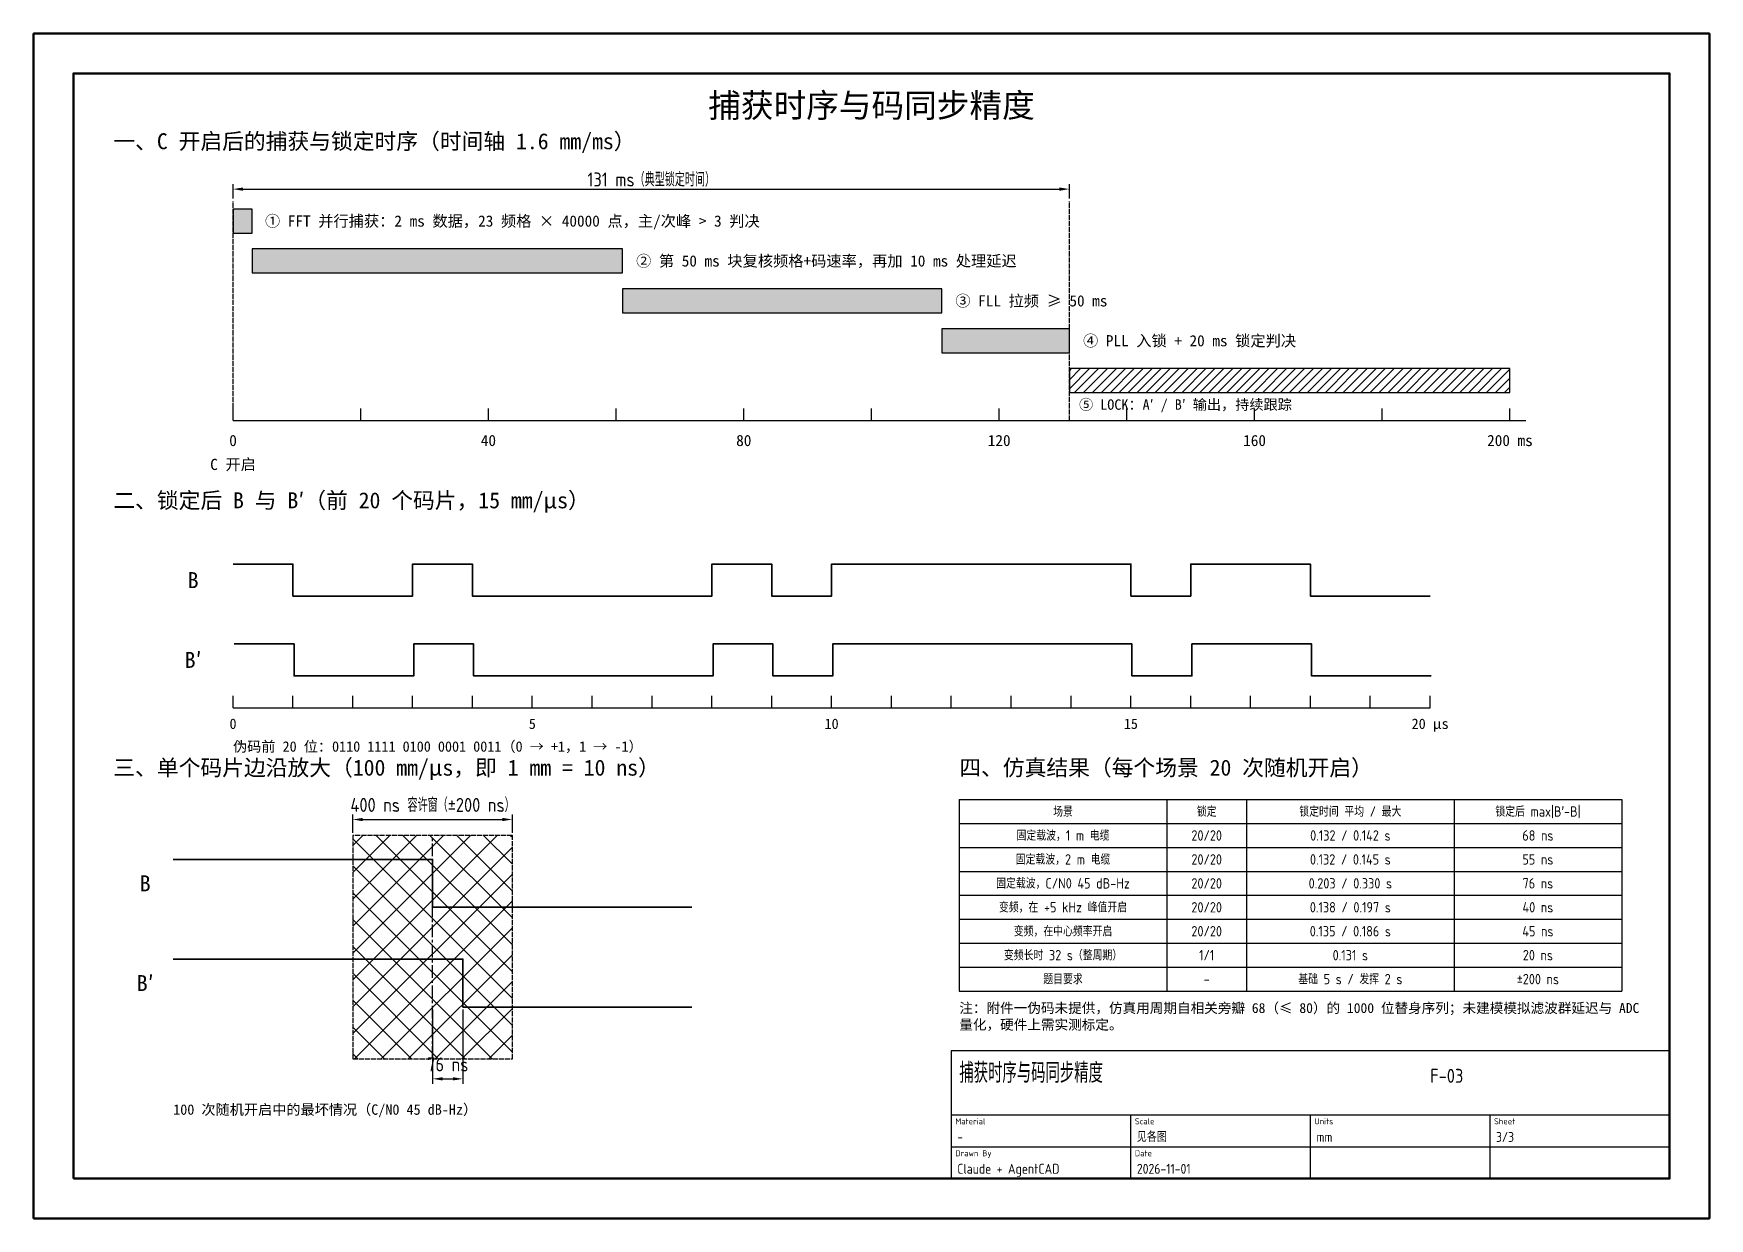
# Model space of a CAD drawing. Header units: millimetres. Extents: x 0 to 420, y 0 to 297.
import ezdxf
from ezdxf.enums import TextEntityAlignment as Align

# ---------------------------------------------------------------- set-up
doc = ezdxf.new("R2010")
doc.units = ezdxf.units.MM
doc.linetypes.add('CENTER', pattern=[5.08, 3.175, -0.635, 0.635, -0.635])
doc.linetypes.add('DASHED', pattern=[1.524, 1.27, -0.254])
for name, color, linetype in [('AXIS', 7, 'Continuous'), ('BAR', 7, 'Continuous'), ('TABLE', 7, 'Continuous'), ('TITLE', 7, 'Continuous'), ('TOL', 7, 'Continuous'), ('WAVE_B', 7, 'Continuous'), ('WAVE_B2', 7, 'Continuous')]:
    doc.layers.add(name, color=color, linetype=linetype)
for name, color, linetype, lineweight in [('BORDER', 7, 'Continuous', 50), ('DIM', 3, 'Continuous', 18), ('TEXT', 7, 'Continuous', 25)]:
    doc.layers.add(name, color=color, linetype=linetype, lineweight=lineweight)
doc.styles.add('CN', font='simhei.ttf')
doc.styles.get("Standard").update_dxf_attribs({"font": 'gbenor.shx', "bigfont": 'gbcbig.shx'})
doc.dimstyles.new('AGENTCAD', dxfattribs={"dimtxt": 3.5, "dimasz": 2.5, "dimexe": 1.25, "dimexo": 0.625, "dimtad": 1, "dimdsep": 46, "dimtxsty": 'Standard', "dimcen": 2.5, "dimazin": 3, "dimtfac": 1, "dimtmove": 0, "dimatfit": 3})

# ---------------------------------------------------------------- blocks, each defined once
blk = doc.blocks.new('AGENTCAD_TITLE')
for p, q in [((-180, 16), (0, 16)), ((-135, 0), (-135, 16)), ((-90, 0), (-90, 16)), ((-45, 0), (-45, 16)), ((-180, 8), (0, 8))]:
    blk.add_line(p, q)
blk.add_lwpolyline([(-180, 0), (0, 0), (0, 32), (-180, 32)], close=True)
for s, p in [('Material', (-179, 13.6)), ('Scale', (-134, 13.6)), ('Units', (-89, 13.6)), ('Sheet', (-44, 13.6)), ('Drawn By', (-179, 5.6)), ('Date', (-134, 5.6))]:
    blk.add_text(s, height=1.5).set_placement(p)
for tag, p, height in [('TITLE', (-178, 24), 5), ('DWG_NO', (-60, 24), 3.5), ('MATERIAL', (-178.5, 9.2), 2.5), ('SCALE', (-133.5, 9.2), 2.5), ('UNITS', (-88.5, 9.2), 2.5), ('SHEET', (-43.5, 9.2), 2.5), ('DRAWN_BY', (-178.5, 1.2), 2.5), ('DATE', (-133.5, 1.2), 2.5)]:
    blk.add_attdef(tag, p, '', height=height)

msp = doc.modelspace()

# ---------------------------------------------------------------- hatches: boundary and pattern name
at = {"layer": 'BAR'}
for color, points in [(5, [(50, 247), (54.8, 247), (54.8, 253), (50, 253)]), (8, [(54.8, 237), (147.6, 237), (147.6, 243), (54.8, 243)]), (30, [(147.6, 227), (227.6, 227), (227.6, 233), (147.6, 233)]), (3, [(227.6, 217), (259.6, 217), (259.6, 223), (227.6, 223)])]:
    msp.add_hatch(color=color, dxfattribs=at).paths.add_polyline_path(points)
h = msp.add_hatch(dxfattribs=at)
h.set_pattern_fill('ANSI31', color=1, scale=0.5, style=0)
h.paths.add_polyline_path([(259.6, 207), (370, 207), (370, 213), (259.6, 213)])
at = {"layer": 'TOL'}
h = msp.add_hatch(dxfattribs=at)
h.set_pattern_fill('ANSI37', color=3, scale=1.5, style=0)
h.paths.add_polyline_path([(80, 40), (120, 40), (120, 96), (80, 96)])

# ---------------------------------------------------------------- linework, layer by layer
at = {"layer": 'AXIS', "linetype": 'DASHED'}
for p, q in [((50, 200), (50, 255)), ((259.6, 200), (259.6, 255))]:
    msp.add_line(p, q, dxfattribs=at)
at = {"layer": 'AXIS'}
for p, q in [((50, 200), (50, 203)), ((82, 200), (82, 203)), ((114, 200), (114, 203)), ((146, 200), (146, 203)), ((178, 200), (178, 203)), ((210, 200), (210, 203)), ((242, 200), (242, 203)), ((274, 200), (274, 203)), ((306, 200), (306, 203)), ((338, 200), (338, 203)), ((370, 200), (370, 203)), ((50, 200), (374, 200)), ((50, 128), (50, 131)), ((65, 128), (65, 131)), ((80, 128), (80, 131)), ((95, 128), (95, 131)), ((110, 128), (110, 131)), ((125, 128), (125, 131)), ((140, 128), (140, 131)), ((155, 128), (155, 131)), ((170, 128), (170, 131)), ((185, 128), (185, 131)), ((200, 128), (200, 131)), ((215, 128), (215, 131)), ((230, 128), (230, 131)), ((245, 128), (245, 131)), ((260, 128), (260, 131)), ((275, 128), (275, 131)), ((290, 128), (290, 131)), ((305, 128), (305, 131)), ((320, 128), (320, 131)), ((335, 128), (335, 131)), ((350, 128), (350, 131)), ((50, 128), (350, 128))]:
    msp.add_line(p, q, dxfattribs=at)
at = {"layer": 'AXIS', "color": 8, "linetype": 'CENTER'}
msp.add_line((100, 40), (100, 96), dxfattribs=at)
at = {"layer": 'BAR'}
for points in [[(50, 247), (54.8, 247), (54.8, 253), (50, 253)], [(54.8, 237), (147.6, 237), (147.6, 243), (54.8, 243)], [(147.6, 227), (227.6, 227), (227.6, 233), (147.6, 233)], [(227.6, 217), (259.6, 217), (259.6, 223), (227.6, 223)], [(259.6, 207), (370, 207), (370, 213), (259.6, 213)]]:
    msp.add_lwpolyline(points, close=True, dxfattribs=at)
at = {"layer": 'BORDER'}
msp.add_lwpolyline([(0, 0), (420, 0), (420, 297), (0, 297)], close=True, dxfattribs=at)
at = {"layer": 'BORDER', "lineweight": 50}
msp.add_lwpolyline([(10, 10), (410, 10), (410, 287), (10, 287)], close=True, dxfattribs=at)
at = {"layer": 'TABLE'}
for p, q in [((232, 105), (398, 105)), ((232, 105), (232, 57)), ((284, 105), (284, 57)), ((304, 105), (304, 57)), ((356, 105), (356, 57)), ((398, 105), (398, 57)), ((232, 99), (398, 99)), ((232, 93), (398, 93)), ((232, 87), (398, 87)), ((232, 81), (398, 81)), ((232, 75), (398, 75)), ((232, 69), (398, 69)), ((232, 63), (398, 63)), ((232, 57), (398, 57))]:
    msp.add_line(p, q, dxfattribs=at)
at = {"layer": 'TOL', "color": 3, "linetype": 'DASHED'}
msp.add_lwpolyline([(80, 40), (120, 40), (120, 96), (80, 96)], close=True, dxfattribs=at)
at = {"layer": 'WAVE_B', "color": 5, "lineweight": 35}
for points in [[(50, 164), (65, 164), (65, 156), (95, 156), (95, 164), (110, 164), (110, 156), (170, 156), (170, 164), (185, 164), (185, 156), (200, 156), (200, 164), (275, 164), (275, 156), (290, 156), (290, 164), (320, 164), (320, 156), (350, 156)], [(35, 90), (100, 90), (100, 78), (165, 78)]]:
    msp.add_lwpolyline(points, dxfattribs=at)
at = {"layer": 'WAVE_B2', "color": 1, "lineweight": 35}
for points in [[(50.28, 144), (65.28, 144), (65.28, 136), (95.28, 136), (95.28, 144), (110.28, 144), (110.28, 136), (170.28, 136), (170.28, 144), (185.28, 144), (185.28, 136), (200.28, 136), (200.28, 144), (275.28, 144), (275.28, 136), (290.28, 136), (290.28, 144), (320.28, 144), (320.28, 136), (350.28, 136)], [(35, 65), (107.6, 65), (107.6, 53), (165, 53)]]:
    msp.add_lwpolyline(points, dxfattribs=at)

# ---------------------------------------------------------------- block references
at = {"layer": 'TITLE'}
msp.add_blockref('AGENTCAD_TITLE', (410, 10), dxfattribs=at).add_auto_attribs({'TITLE': '捕获时序与码同步精度', 'DWG_NO': 'F-03', 'MATERIAL': '-', 'SCALE': '见各图', 'UNITS': 'mm', 'DRAWN_BY': 'Claude + AgentCAD', 'DATE': '2026-11-01', 'SHEET': '3/3'})

# ---------------------------------------------------------------- texts
at = {"layer": 'TABLE'}
for s, p in [('场景', (258, 102)), ('锁定', (294, 102)), ('锁定时间 平均 / 最大', (330, 102)), ('锁定后 max|B′-B|', (377, 102)), ('固定载波，1 m 电缆', (258, 96)), ('20/20', (294, 96)), ('0.132 / 0.142 s', (330, 96)), ('68 ns', (377, 96)), ('固定载波，2 m 电缆', (258, 90)), ('20/20', (294, 90)), ('0.132 / 0.145 s', (330, 90)), ('55 ns', (377, 90)), ('固定载波，C/N0 45 dB-Hz', (258, 84)), ('20/20', (294, 84)), ('0.203 / 0.330 s', (330, 84)), ('76 ns', (377, 84)), ('变频，在 +5 kHz 峰值开启', (258, 78)), ('20/20', (294, 78)), ('0.138 / 0.197 s', (330, 78)), ('40 ns', (377, 78)), ('变频，在中心频率开启', (258, 72)), ('20/20', (294, 72)), ('0.135 / 0.186 s', (330, 72)), ('45 ns', (377, 72)), ('变频长时 32 s（整周期）', (258, 66)), ('1/1', (294, 66)), ('0.131 s', (330, 66)), ('20 ns', (377, 66)), ('题目要求', (258, 60)), ('-', (294, 60)), ('基础 5 s / 发挥 2 s', (330, 60)), ('±200 ns', (377, 60))]:
    msp.add_text(s, height=2.6, dxfattribs=at).set_placement(p, align=Align.MIDDLE_CENTER)
at = {"layer": 'TEXT', "style": 'CN'}
for s, height, p in [('捕获时序与码同步精度', 6, (210, 279)), ('0', 2.8, (50, 195)), ('40', 2.8, (114, 195)), ('80', 2.8, (178, 195)), ('120', 2.8, (242, 195)), ('160', 2.8, (306, 195)), ('200 ms', 2.8, (370, 195)), ('B', 4, (40, 160)), ('B′', 4, (40, 140)), ('0', 2.6, (50, 124)), ('5', 2.6, (125, 124)), ('10', 2.6, (200, 124)), ('15', 2.6, (275, 124)), ('20 μs', 2.6, (350, 124)), ('B', 4, (28, 84)), ('B′', 4, (28, 59))]:
    msp.add_text(s, height=height, dxfattribs=at).set_placement(p, align=Align.MIDDLE_CENTER)
for s, height, p in [('一、C 开启后的捕获与锁定时序（时间轴 1.6 mm/ms）', 4, (20, 268)), ('二、锁定后 B 与 B′（前 20 个码片，15 mm/μs）', 4, (20, 178)), ('伪码前 20 位：0110 1111 0100 0001 0011（0 → +1，1 → -1）', 2.6, (50, 117)), ('三、单个码片边沿放大（100 mm/μs，即 1 mm = 10 ns）', 4, (20, 111)), ('四、仿真结果（每个场景 20 次随机开启）', 4, (232, 111))]:
    msp.add_text(s, height=height, dxfattribs=at).set_placement(p)
for s, height, p in [('① FFT 并行捕获：2 ms 数据，23 频格 × 40000 点，主/次峰 > 3 判决', 2.8, (58, 250)), ('② 第 50 ms 块复核频格+码速率，再加 10 ms 处理延迟', 2.8, (151, 240)), ('③ FLL 拉频 ≥ 50 ms', 2.8, (231, 230)), ('④ PLL 入锁 + 20 ms 锁定判决', 2.8, (263, 220)), ('⑤ LOCK：A′ / B′ 输出，持续跟踪', 2.6, (262, 204))]:
    msp.add_text(s, height=height, dxfattribs=at).set_placement(p, align=Align.MIDDLE_LEFT)
at = {"layer": 'TEXT', "color": 1, "style": 'CN'}
msp.add_text('C 开启', height=2.8, dxfattribs=at).set_placement((50, 189), align=Align.MIDDLE_CENTER)
msp.add_text('100 次随机开启中的最坏情况（C/N0 45 dB-Hz）', height=2.6, dxfattribs=at).set_placement((35, 26))
at = {"layer": 'TEXT', "insert": (232, 54), "char_height": 2.5, "width": 175, "attachment_point": 1, "style": 'CN'}
msp.add_mtext('注：附件一伪码未提供，仿真用周期自相关旁瓣 68（≤ 80）的 1000 位替身序列；未建模模拟滤波群延迟与 ADC 量化，硬件上需实测标定。', dxfattribs=at)

# ---------------------------------------------------------------- dimensions: what is measured, and where the dimension line sits
at = {"layer": 'DIM'}
for base, p1, p2, text, override in [((50, 258), (50, 255), (259.6, 255), '<> ms（典型锁定时间）', {"dimlfac": 0.625}), ((80, 100), (80, 96), (120, 96), '<> ns 容许窗（±200 ns）', {"dimlfac": 10}), ((100, 35), (100, 53), (107.6, 53), '<> ns', {"dimlfac": 10})]:
    msp.add_linear_dim(base=base, p1=p1, p2=p2, text=text, dimstyle='AGENTCAD', override=override, dxfattribs=at).render()

doc.saveas('drawing.dxf')
